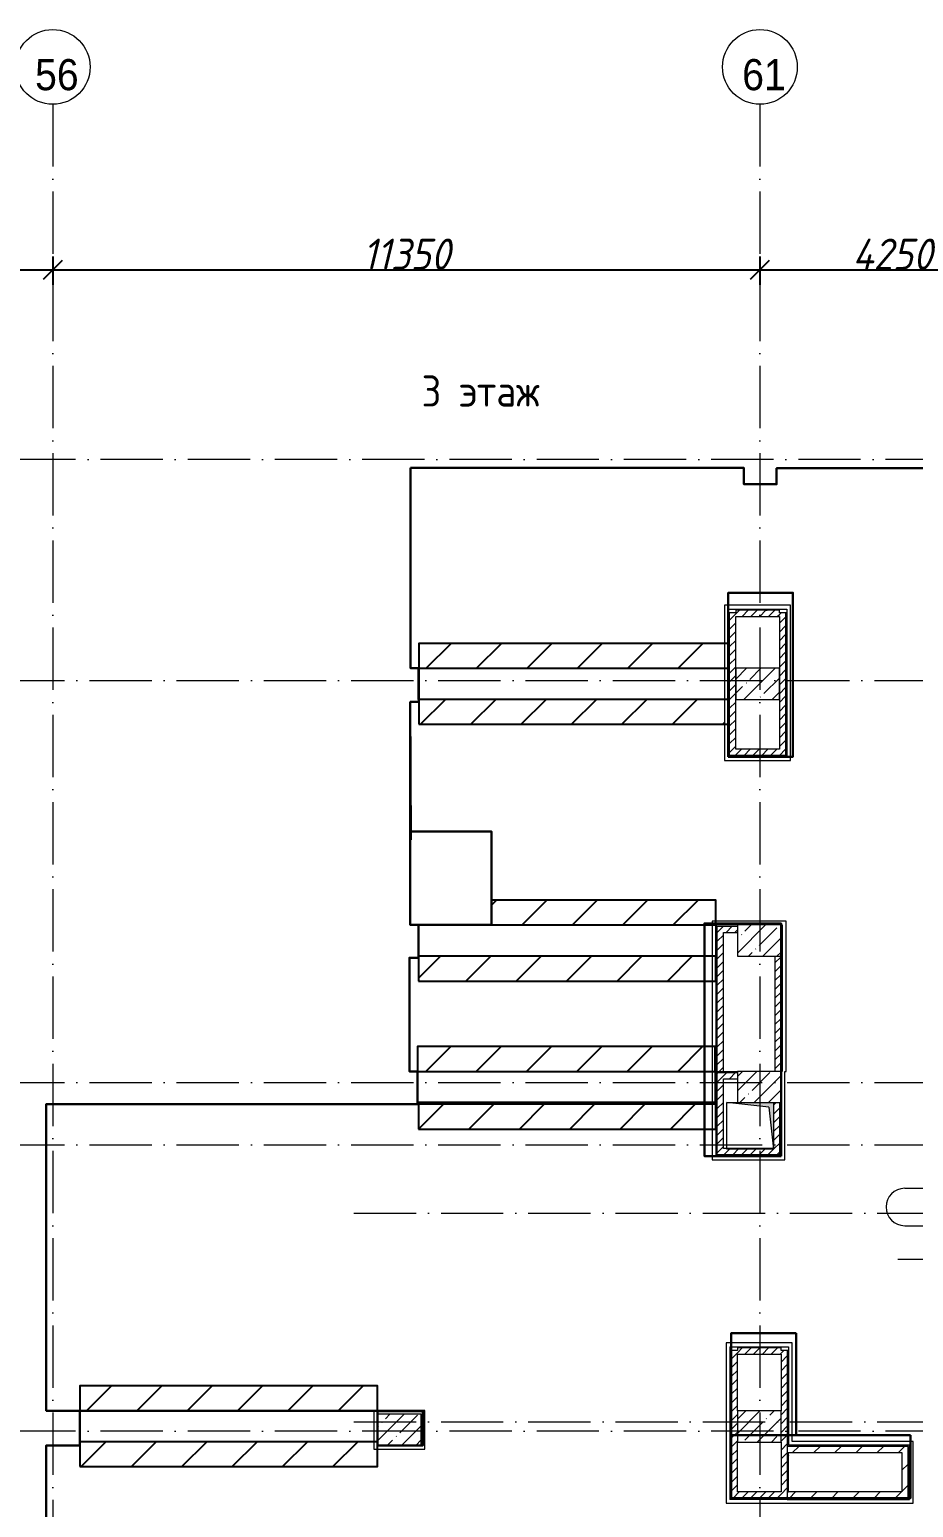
# Model space of a CAD drawing. Header units: millimetres. Extents: x 6277 to 253996, y -115614 to 184496.
# Drawn here: x 67141 to 81329, y 103683 to 127406 of the extents above; entities that cross this region are included whole.
import ezdxf

# ---------------------------------------------------------------- set-up
doc = ezdxf.new("R2010")
doc.units = ezdxf.units.MM
doc.linetypes.add('50_200_ШТРИХ_1Т_ш5_п1_п1_', pattern=[1400, 1000, -200, 0, -200])
for name, color, linetype, lineweight in [('A-ANNO-DIMS', 7, 'Continuous', 9), ('A-WALL', 7, 'Continuous', 5), ('A-WALL-FNSH-1', 7, 'Continuous', 5), ('I-WALL', 7, 'Continuous', 5), ('S-COLS', 7, 'Continuous', 9), ('S-COLS-1', 7, 'Continuous', 5), ('Основные линии', 7, 'Continuous', 30)]:
    doc.layers.add(name, color=color, linetype=linetype, lineweight=lineweight)
for name, color, linetype, lineweight, true_color in [('A-AREA-IDEN-1', 7, 'Continuous', 9, 0xaaaaaa), ('I-WALL-15', 7, 'Continuous', 5, 0x787878), ('M-EQPM-1', 7, 'Continuous', 9, 0xaaaaaa), ('M-EQPM-2', 7, 'Continuous', 9, 0xe2e2e2), ('Оси-1', 7, 'Continuous', 20, 0xaaaaaa), ('Оси-2', 7, 'Continuous', 9, 0xaaaaaa), ('Оси-3', 7, '50_200_ШТРИХ_1Т_ш5_п1_п1_', 9, 0xaaaaaa)]:
    doc.layers.add(name, color=color, linetype=linetype, lineweight=lineweight, true_color=true_color)
doc.styles.add('Arial', font='arial.ttf', dxfattribs={"width": 0.9, "height": 500})
doc.styles.add('ISOCPEUR_I_1', font='isocpeui.ttf', dxfattribs={"width": 0.9, "height": 500})
doc.styles.add('СПДС', font='isocpeur.ttf', dxfattribs={"width": 0.9})
doc.dimstyles.new('ISO-2_5_0_9К_БОЛЬШОЙ', dxfattribs={"dimscale": 304.8, "dimtxt": 497.990588, "dimasz": 0.984252, "dimexe": 0.787402, "dimexo": 0, "dimgap": 0, "dimtad": 1, "dimdec": 0, "dimzin": 0, "dimdsep": 46, "dimtxsty": 'ISOCPEUR_I_1', "dimblk1": 'OBLIQUE', "dimblk2": 'OBLIQUE', "dimsah": 1, "dimcen": 0.09, "dimdle": 0.787402, "dimazin": 0, "dimtfac": 1, "dimtdec": 4, "dimtix": 1, "dimtmove": 0, "dimatfit": 3, "dimfxl": 1, "dimtvp": 1, "dimtolj": 1, "dimtzin": 0, "dimarcsym": 2})
pattern_1 = [(0, (-10346.96, 34851.68), (406.4, 101.6), [6.706, -298.094, 6.706, -298.094, -1625.6]), (0, (-10346.96, 34851.68), (406.4, 101.6), [-609.6, 6.706, -602.894, 6.706, -298.094, -711.2]), (0, (-10346.96, 34851.68), (406.4, 101.6), [-1524, 6.706, -196.494, 6.706, -501.294]), (120, (-10194.56, 34902.48), (-291.18818, 301.15272), [6.706, -298.094, 6.706, -298.094, -1625.6]), (120, (-10194.56, 34902.48), (-291.18818, 301.15272), [-609.6, 6.706, -602.894, 6.706, -298.094, -711.2]), (120, (-10194.56, 34902.48), (-291.18818, 301.15272), [-1524, 6.706, -196.494, 6.706, -501.294]), (240, (-10143.76, 35105.68), (-115.21182, -402.75272), [6.706, -298.094, 6.706, -298.094, -1625.6]), (240, (-10143.76, 35105.68), (-115.21182, -402.75272), [-609.6, 6.706, -602.894, 6.706, -298.094, -711.2]), (240, (-10143.76, 35105.68), (-115.21182, -402.75272), [-1524, 6.706, -196.494, 6.706, -501.294])]
pattern_2 = [(45, (-10346.96, 34851.68), (-70.71068, 70.71068), [])]
pattern_3 = [(0, (-10372.8, 34972.68), (406.4, 101.6), [6.706, -298.094, 6.706, -298.094, -1625.6]), (0, (-10372.8, 34972.68), (406.4, 101.6), [-609.6, 6.706, -602.894, 6.706, -298.094, -711.2]), (0, (-10372.8, 34972.68), (406.4, 101.6), [-1524, 6.706, -196.494, 6.706, -501.294]), (120, (-10220.4, 35023.48), (-291.18818, 301.15272), [6.706, -298.094, 6.706, -298.094, -1625.6]), (120, (-10220.4, 35023.48), (-291.18818, 301.15272), [-609.6, 6.706, -602.894, 6.706, -298.094, -711.2]), (120, (-10220.4, 35023.48), (-291.18818, 301.15272), [-1524, 6.706, -196.494, 6.706, -501.294]), (240, (-10169.6, 35226.68), (-115.21182, -402.75272), [6.706, -298.094, 6.706, -298.094, -1625.6]), (240, (-10169.6, 35226.68), (-115.21182, -402.75272), [-609.6, 6.706, -602.894, 6.706, -298.094, -711.2]), (240, (-10169.6, 35226.68), (-115.21182, -402.75272), [-1524, 6.706, -196.494, 6.706, -501.294])]
pattern_4 = [(45, (-10372.8, 34972.68), (-70.71068, 70.71068), [])]
pattern_5 = [(45, (-10346.96, 34851.68), (-169.70563, 169.70563), [])]

# ---------------------------------------------------------------- blocks, each defined once
blk = doc.blocks.new('BSC_Колонна _Прямоугольная - 500х700-V301-АИ_План этажа_Стены_3')
at = {"layer": 'S-COLS-1'}
h = blk.add_hatch(dxfattribs=at)
h.set_pattern_fill('FP_207', color=256, style=0, pattern_type=2)
h.set_pattern_definition([(315, (-70130.7, 83450), (228.0985, 228.0985), []), (315, (-70130.7, 83221.9), (228.0985, 228.0985), [403.225, -80.645, 6.706, -73.939])])
h.paths.add_polyline_path([(-250, 234), (-250, -350), (250, -350), (250, 350), (-250, 350)])
for p, q in [((250, 350), (-250, 350)), ((-250, 350), (-250, -350)), ((250, -350), (250, 350)), ((-250, -350), (250, -350))]:
    blk.add_line(p, q, dxfattribs=at)
blk = doc.blocks.new('BSC_Колонна _Прямоугольная - 500х700-V302-АИ_План этажа_Стены_3')
at = {"layer": 'S-COLS-1'}
h = blk.add_hatch(dxfattribs=at)
h.set_pattern_fill('FP_208', color=256, style=0, pattern_type=2)
h.set_pattern_definition([(315, (-70130.7, 89200), (228.0985, 228.0985), []), (315, (-70130.7, 88971.9), (228.0985, 228.0985), [403.225, -80.645, 6.706, -73.939])])
h.paths.add_polyline_path([(-250, 350), (-250, -350), (250, -350), (250, 350), (-103, 350)])
for p, q in [((250, 350), (-250, 350)), ((-250, 350), (-250, -350)), ((250, -350), (250, 350)), ((-250, -350), (250, -350))]:
    blk.add_line(p, q, dxfattribs=at)
blk = doc.blocks.new('BSC_Колонна _Прямоугольная - 500х700-V304-АИ_План этажа_Стены_3')
at = {"layer": 'S-COLS-1'}
h = blk.add_hatch(dxfattribs=at)
h.set_pattern_fill('FP_210', color=256, style=0, pattern_type=2)
h.set_pattern_definition([(315, (-75580.7, 89200), (228.0985, 228.0985), []), (315, (-75580.7, 88971.9), (228.0985, 228.0985), [403.225, -80.645, 6.706, -73.939])])
h.paths.add_polyline_path([(-250, 350), (-250, -350), (250, -350), (250, 350), (110, 350)])
for p, q in [((250, 350), (-250, 350)), ((250, -350), (250, 350)), ((-250, -230), (-250, -350)), ((-250, -350), (250, -350))]:
    blk.add_line(p, q, dxfattribs=at)
blk = doc.blocks.new('BSC_Колонна _Прямоугольная - 500х700-V305-АИ_План этажа_Стены_3')
at = {"layer": 'S-COLS-1'}
h = blk.add_hatch(dxfattribs=at)
h.set_pattern_fill('FP_211', color=256, style=0, pattern_type=2)
h.set_pattern_definition([(315, (-77930.7, 89200), (228.0985, 228.0985), []), (315, (-77930.7, 88971.9), (228.0985, 228.0985), [403.225, -80.645, 6.706, -73.939])])
h.paths.add_polyline_path([(-250, 350), (-250, -350), (250, -350), (250, 350)])
for p, q in [((250, 350), (-250, 350)), ((-250, 350), (-250, -350)), ((250, -350), (250, 350)), ((-250, -350), (250, -350))]:
    blk.add_line(p, q, dxfattribs=at)
blk = doc.blocks.new('Канал вертикальный прямоугольный - Шахта - значок проема-24087406-АИ_План этажа_Стены_3')
at = {"layer": 'M-EQPM-2'}
blk.add_hatch(color=256, dxfattribs=at).paths.add_polyline_path([(375, 375), (-375, 375), (-375, -375), (-300, 300)])
at = {"layer": 'M-EQPM-1'}
for p, q in [((-375, -375), (-375, 375)), ((-375, 375), (375, 375)), ((-300, 300), (-375, -375)), ((-300, 300), (375, 375)), ((375, 375), (375, -375)), ((375, -375), (-375, -375))]:
    blk.add_line(p, q, dxfattribs=at)
blk = doc.blocks.new('AAR_СКБ_Марка_помещения_1_5 ммп - Номер _ Площадь-27962135-АИ_План этажа_Стены_3')
at = {"layer": 'A-AREA-IDEN-1'}
for p, q in [((-2.99, 3), (3.01, 3)), ((-2.99, 0), (3.01, 0)), ((-3.53, -2.69), (3.53, -2.69))]:
    blk.add_line(p, q, dxfattribs=at)
for centre, start, end in [((-2.99, 1.5), 90, 270), ((3.01, 1.5), 270, 90)]:
    blk.add_arc(centre, 1.5, start, end, dxfattribs=at)
blk = doc.blocks.new('Ось сетки - Круг_Ø6_00__ISO-2_5_0_9K_-17386508-АИ_План этажа_Стены_3')
at = {"layer": 'Оси-1'}
blk.add_circle((0, 0), 3, dxfattribs=at)
blk = doc.blocks.new('_Oblique')
at = {"color": 0, "linetype": 'ByBlock', "lineweight": -2}
blk.add_line((-0.5, -0.5), (0.5, 0.5), dxfattribs=at)
blk = doc.blocks.new('*D41')
at = {"layer": 'A-ANNO-DIMS', "color": 0, "lineweight": -2, "transparency": 16777216}
for p, q in [((18191, 123762), (18191, 123310)), ((21091, 123762), (21091, 123310)), ((17951, 123550), (21331, 123550))]:
    blk.add_line(p, q, dxfattribs=at)
at = {"layer": 'Defpoints', "color": 0, "transparency": 16777216}
for p in [(18191, 123762), (21091, 123762), (21091, 123550)]:
    blk.add_point(p, dxfattribs=at)
at = {"layer": 'A-ANNO-DIMS', "color": 0, "lineweight": -2, "transparency": 16777216, "xscale": 300, "yscale": 300, "zscale": 300, "rotation": 180}
blk.add_blockref('_Oblique', (18191, 123550), dxfattribs=at)
at = {"layer": 'A-ANNO-DIMS', "color": 0, "lineweight": -2, "transparency": 16777216, "xscale": 300, "yscale": 300, "zscale": 300}
blk.add_blockref('_Oblique', (21091, 123550), dxfattribs=at)
at = {"layer": 'A-ANNO-DIMS', "color": 0, "transparency": 16777216, "insert": (19641, 123800), "char_height": 500, "width": 1516.96, "attachment_point": 5, "style": 'ISOCPEUR_I_1'}
blk.add_mtext('\\A1;2900', dxfattribs=at)
blk = doc.blocks.new('*D42')
at = {"layer": 'A-ANNO-DIMS', "color": 0, "lineweight": -2, "transparency": 16777216}
for p, q in [((21091, 123762), (21091, 123310)), ((32441, 123762), (32441, 123310)), ((20851, 123550), (32681, 123550))]:
    blk.add_line(p, q, dxfattribs=at)
at = {"layer": 'Defpoints', "color": 0, "transparency": 16777216}
for p in [(21091, 123762), (32441, 123762), (32441, 123550)]:
    blk.add_point(p, dxfattribs=at)
at = {"layer": 'A-ANNO-DIMS', "color": 0, "lineweight": -2, "transparency": 16777216, "xscale": 300, "yscale": 300, "zscale": 300, "rotation": 180}
blk.add_blockref('_Oblique', (21091, 123550), dxfattribs=at)
at = {"layer": 'A-ANNO-DIMS', "color": 0, "lineweight": -2, "transparency": 16777216, "xscale": 300, "yscale": 300, "zscale": 300}
blk.add_blockref('_Oblique', (32441, 123550), dxfattribs=at)
at = {"layer": 'A-ANNO-DIMS', "color": 0, "transparency": 16777216, "insert": (26766, 123800), "char_height": 500, "width": 1666.35, "attachment_point": 5, "style": 'ISOCPEUR_I_1'}
blk.add_mtext('\\A1;11350', dxfattribs=at)
blk = doc.blocks.new('*D43')
at = {"layer": 'A-ANNO-DIMS', "color": 0, "lineweight": -2, "transparency": 16777216}
for p, q in [((32441, 123762), (32441, 123310)), ((36691, 123762), (36691, 123310)), ((32201, 123550), (36931, 123550))]:
    blk.add_line(p, q, dxfattribs=at)
at = {"layer": 'Defpoints', "color": 0, "transparency": 16777216}
for p in [(32441, 123762), (36691, 123762), (36691, 123550)]:
    blk.add_point(p, dxfattribs=at)
at = {"layer": 'A-ANNO-DIMS', "color": 0, "lineweight": -2, "transparency": 16777216, "xscale": 300, "yscale": 300, "zscale": 300, "rotation": 180}
blk.add_blockref('_Oblique', (32441, 123550), dxfattribs=at)
at = {"layer": 'A-ANNO-DIMS', "color": 0, "lineweight": -2, "transparency": 16777216, "xscale": 300, "yscale": 300, "zscale": 300}
blk.add_blockref('_Oblique', (36691, 123550), dxfattribs=at)
at = {"layer": 'A-ANNO-DIMS', "color": 0, "transparency": 16777216, "insert": (34566, 123800), "char_height": 500, "width": 1562.92, "attachment_point": 5, "style": 'ISOCPEUR_I_1'}
blk.add_mtext('\\A1;4250', dxfattribs=at)
blk = doc.blocks.new('osi')
at = {"layer": 'Оси-3'}
for p, q in [((21090.8, 126205.7), (21090.8, 83013.9)), ((32440.8, 126205.7), (32440.8, 83013.9)), ((48058.7, 120505.8), (6276.8, 120505.8)), ((6276.8, 116955.5), (48058.7, 116955.5)), ((6276.8, 110505.8), (48058.7, 110505.8)), ((6276.8, 109505.8), (48058.7, 109505.8)), ((25922, 108405.8), (48058.7, 108405.8)), ((48058.7, 104905.8), (6276.8, 104905.8)), ((25922, 105055.8), (48058.7, 105055.8))]:
    blk.add_line(p, q, dxfattribs=at)
at = {"layer": 'Оси-1', "xscale": 199.9999999999999, "yscale": 199.9999999999999, "zscale": 199.9999999999999, "rotation": 180}
for p in [(21090.8, 126805.7), (32440.8, 126805.7)]:
    blk.add_blockref('Ось сетки - Круг_Ø6_00__ISO-2_5_0_9K_-17386508-АИ_План этажа_Стены_3', p, dxfattribs=at)
at = {"layer": 'Оси-2', "char_height": 500, "width": 702, "attachment_point": 5, "line_spacing_factor": 0.936439, "style": 'Arial'}
for s, insert in [('\\pxqc,t4.572,9.144,13.716,18.288,22.86,27.432,32.004,36.576,41.148,45.72,50.292,54.864,59.436,64.008,68.58,73.152,77.724,82.296,86.868,91.44,96.012,100.584,105.156,109.728,114.3,118.872,123.444,128.016,132.588,137.16,141.732,146.304;{56}', (21155.9, 126678.6)), ('\\pxqc,t4.572,9.144,13.716,18.288,22.86,27.432,32.004,36.576,41.148,45.72,50.292,54.864,59.436,64.008,68.58,73.152,77.724,82.296,86.868,91.44,96.012,100.584,105.156,109.728,114.3,118.872,123.444,128.016,132.588,137.16,141.732,146.304;{61}', (32505.9, 126678.6))]:
    blk.add_mtext(s, dxfattribs=dict(at, insert=insert))
at = {"layer": 'A-ANNO-DIMS'}
for base, p1, p2, override, picture, middle in [((21090.8, 123550.1), (18190.8, 123762.2), (21090.8, 123762.2), {"dimpost": '<>', "dimfxl": 2900}, '*D41', (19640.8, 123800.1)), ((32440.8, 123550.1), (21090.8, 123762.2), (32440.8, 123762.2), {"dimpost": '<>', "dimfxl": 11350}, '*D42', (26765.8, 123800.1)), ((36690.8, 123550.1), (32440.8, 123762.2), (36690.8, 123762.2), {"dimpost": '<>', "dimfxl": 4250}, '*D43', (34565.8, 123800.1))]:
    dim = blk.add_linear_dim(base=base, p1=p1, p2=p2, dimstyle='ISO-2_5_0_9К_БОЛЬШОЙ', override=override, dxfattribs=at)
    dim.commit()
    dim.dimension.update_dxf_attribs({"geometry": picture, "text_midpoint": middle})

msp = doc.modelspace()

# ---------------------------------------------------------------- hatches: boundary and pattern name
h = msp.add_hatch()
h.set_pattern_fill('ANSI31', color=3, scale=180)
h.paths.add_polyline_path([(72220.3, 101380.4), (67950.4, 101380.4), (67950.4, 100980.4), (72220.3, 100980.4)])
h.paths.add_polyline_path([(72300.3, 102277.4), (72304.1, 102325.4), (67950.4, 102325.4), (67950.4, 101925.4), (72220.3, 101925.4), (72220.3, 102045.4), (72300.3, 102045.4)])
h.paths.add_polyline_path([(78063.8, 101485.4), (73716.3, 101485.4), (73716.3, 101085.4), (78063.8, 101085.4)])
h.paths.add_polyline_path([(78123.8, 102385.4), (73545.3, 102385.4), (73545.3, 102277.4), (73716.3, 102277.4), (73716.3, 101985.4), (78063.8, 101985.4), (78063.8, 102065.4), (78123.8, 102065.4)])
h.paths.add_polyline_path([(72727.2, 104618), (72667.2, 104618), (72667.2, 104738), (67950.4, 104738), (67950.4, 104338), (72727.2, 104338)])
h.paths.add_polyline_path([(72727.2, 105635.4), (67950.4, 105635.4), (67950.4, 105238), (72727.2, 105238)])
h.paths.add_polyline_path([(78503, 97672.4), (78443, 97672.4), (78443, 97732.4), (75553.7, 97732.4), (75553.2, 97332.4), (78503, 97332.4)])
h.paths.add_polyline_path([(78503, 98632.4), (75549.9, 98632.4), (75549.9, 98305.8), (75554.4, 98305.8), (75554.3, 98232.4), (78443, 98232.4), (78443, 98292.4), (78503, 98292.4)])
h.paths.add_polyline_path([(78503, 94172.4), (78443, 94172.4), (78443, 94232.4), (75549.9, 94232.4), (75549.9, 93832.4), (78503, 93832.4)])
h.paths.add_polyline_path([(78503, 95132.4), (75550.4, 95132.4), (75549.9, 94736.1), (75549.9, 94732.4), (78443, 94732.4), (78443, 94792.4), (78503, 94792.4)])
h.paths.add_polyline_path([(90386.2, 95340.4), (83877.2, 95340.4), (83877.2, 95337.8), (83877.2, 94940.4), (90386.2, 94940.4)])
h.paths.add_polyline_path([(90386.2, 96237.8), (83877.2, 96237.8), (83877.2, 95840.4), (90386.2, 95840.4)])
h.paths.add_polyline_path([(90446.2, 98360.4), (83937.2, 98360.4), (83937.2, 97963.1), (90446.2, 97963.1)])
h.paths.add_polyline_path([(90446.2, 99260.4), (83937.2, 99260.4), (83937.2, 98860.4), (90446.2, 98860.4)])
h.paths.add_polyline_path([(90386.2, 104090.4), (83937.2, 104090.4), (83937.2, 104027.8), (83877.2, 104027.8), (83877.2, 103690.4), (90386.2, 103690.4)])
h.paths.add_polyline_path([(90386.2, 104987.8), (83877.2, 104987.8), (83877.2, 104647.8), (83937.2, 104647.8), (83937.2, 104590.4), (90386.2, 104590.4)])
h.paths.add_polyline_path([(90386.2, 107440.4), (83937.2, 107440.4), (83937.2, 107377.8), (83877.2, 107377.8), (83877.2, 107040.4), (90386.2, 107040.4)])
h.paths.add_polyline_path([(90386.2, 108337.8), (83877.2, 108337.8), (83877.2, 107997.8), (83937.2, 107997.8), (83937.2, 107940.4), (90386.2, 107940.4)])
h.paths.add_polyline_path([(90386.2, 113290.4), (83937.2, 113290.4), (83937.2, 113227.8), (83877.2, 113227.8), (83877.2, 112890.4), (90386.2, 112890.4)])
h.paths.add_polyline_path([(90386.2, 114187.8), (83877.2, 114187.8), (83877.2, 113847.8), (83937.2, 113847.8), (83937.2, 113790.4), (90386.2, 113790.4)])
h.paths.add_polyline_path([(77973, 110156.4), (73382.4, 110156.4), (73382.4, 109756.4), (77973, 109756.4)])
h.paths.add_polyline_path([(77973, 111081.4), (73369.4, 111081.4), (73369.4, 110681.4), (77973, 110681.4)])
h.paths.add_polyline_path([(77973, 112532.4), (73382.4, 112532.4), (73382.4, 112132.4), (77973, 112132.4)])
h.paths.add_polyline_path([(78159.2, 113432.4), (74557.5, 113432.4), (74557.5, 113032.4), (77973, 113032.4), (77973, 113056.7), (78099.2, 113056.7), (78099.2, 113092.4), (78159.2, 113092.4)])
h.paths.add_polyline_path([(78297.2, 117553.4), (73387.4, 117553.4), (73387.4, 117153.4), (78297.2, 117153.4)])
h.paths.add_polyline_path([(78297.2, 116653.4), (73387.4, 116653.4), (73387.4, 116253.4), (78297.2, 116253.4)])
at = {"layer": 'I-WALL'}
h = msp.add_hatch(dxfattribs=at)
h.set_pattern_fill('FP_5', color=256, style=0, pattern_type=2)
h.set_pattern_definition(pattern_4)
h.paths.add_polyline_path([(78377.2, 115853.4), (78477.2, 115853.4), (78477.2, 118043.4), (78377.2, 118043.4), (78377.2, 116326.7)])
h = msp.add_hatch(dxfattribs=at)
h.set_pattern_fill('FP_5', color=256, style=0, pattern_type=2)
h.set_pattern_definition(pattern_4)
h.paths.add_polyline_path([(78477.2, 117983.4), (79177.2, 117983.4), (79177.2, 118083.4), (78477.2, 118083.4), (78477.2, 118043.4)])
h = msp.add_hatch(dxfattribs=at)
h.set_pattern_fill('FP_5', color=256, style=0, pattern_type=2)
h.set_pattern_definition(pattern_4)
h.paths.add_polyline_path([(79177.2, 115753.4), (79277.2, 115753.4), (79277.2, 118043.4), (79177.2, 118043.4), (79177.2, 115853.4)])
h = msp.add_hatch(dxfattribs=at)
h.set_pattern_fill('FP_5', color=256, style=0, pattern_type=2)
h.set_pattern_definition(pattern_4)
h.paths.add_polyline_path([(79177.2, 115753.4), (79177.2, 115853.4), (78377.2, 115853.4), (78377.2, 115753.4)])
h = msp.add_hatch(dxfattribs=at)
h.set_pattern_fill('FP_5', color=256, style=0, pattern_type=2)
h.set_pattern_definition(pattern_2)
h.paths.add_polyline_path([(78179.2, 110682.4), (78279.2, 110682.4), (78279.2, 113012.4), (78179.2, 113012.4), (78179.2, 111958.3)])
h = msp.add_hatch(dxfattribs=at)
h.set_pattern_fill('FP_5', color=256, style=0, pattern_type=2)
h.set_pattern_definition(pattern_2)
h.paths.add_polyline_path([(78503, 112912.4), (78503, 113012.4), (78279.2, 113012.4), (78279.2, 112912.4)])
h = msp.add_hatch(dxfattribs=at)
h.set_pattern_fill('FP_5', color=256, style=0, pattern_type=2)
h.set_pattern_definition(pattern_2)
h.paths.add_polyline_path([(79203, 110682.4), (79203, 112532.4), (79103, 112532.4), (79103, 110682.4)])
h = msp.add_hatch(dxfattribs=at)
h.set_pattern_fill('FP_5', color=256, style=0, pattern_type=2)
h.set_pattern_definition(pattern_2)
h.paths.add_polyline_path([(78503, 110562.4), (78503, 110662.4), (78179.2, 110662.4), (78179.2, 110562.4), (78279.2, 110562.4)])
h = msp.add_hatch(dxfattribs=at)
h.set_pattern_fill('FP_5', color=256, style=0, pattern_type=2)
h.set_pattern_definition(pattern_2)
h.paths.add_polyline_path([(78179.2, 109342.7), (78279.2, 109342.7), (78279.2, 110562.4), (78179.2, 110562.4), (78179.2, 110542.5)])
h = msp.add_hatch(dxfattribs=at)
h.set_pattern_fill('FP_5', color=256, style=0, pattern_type=2)
h.set_pattern_definition(pattern_2)
h.paths.add_polyline_path([(79183, 109442.7), (79183, 110182.4), (79083, 110182.4), (79083, 109442.7)])
h = msp.add_hatch(dxfattribs=at)
h.set_pattern_fill('FP_5', color=256, style=0, pattern_type=2)
h.set_pattern_definition(pattern_2)
h.paths.add_polyline_path([(79008, 109342.7), (79183, 109342.7), (79183, 109442.7), (79083, 109442.7), (79081.9, 109442.7), (78279.2, 109442.7), (78279.2, 109342.7)])
h = msp.add_hatch(dxfattribs=at)
h.set_pattern_fill('FP_5', color=256, style=0, pattern_type=2)
h.set_pattern_definition(pattern_2)
h.paths.add_polyline_path([(78403, 103932.4), (78503, 103932.4), (78503, 106202.7), (78403, 106202.7), (78403, 104879.3)])
h = msp.add_hatch(dxfattribs=at)
h.set_pattern_fill('FP_5', color=256, style=0, pattern_type=2)
h.set_pattern_definition(pattern_2)
h.paths.add_polyline_path([(79203, 106142.7), (79203, 106242.7), (78503, 106242.7), (78503, 106142.7)])
h = msp.add_hatch(dxfattribs=at)
h.set_pattern_fill('FP_5', color=256, style=0, pattern_type=2)
h.set_pattern_definition(pattern_2)
h.paths.add_polyline_path([(79303, 103832.4), (79303, 106202.7), (79203, 106202.7), (79203, 103832.4)])
h = msp.add_hatch(dxfattribs=at)
h.set_pattern_fill('FP_4', color=256, style=0, pattern_type=2)
h.set_pattern_definition(pattern_5)
h.paths.add_polyline_path([(81143, 104562.7), (81143, 104662.7), (79303, 104662.7), (79303, 104562.7), (79547.4, 104562.7)])
h = msp.add_hatch(dxfattribs=at)
h.set_pattern_fill('FP_4', color=256, style=0, pattern_type=2)
h.set_pattern_definition(pattern_5)
h.paths.add_polyline_path([(81243, 103932.4), (81243, 104662.7), (81143, 104662.7), (81143, 103932.4), (81217, 103932.4)])
h = msp.add_hatch(dxfattribs=at)
h.set_pattern_fill('FP_5', color=256, style=0, pattern_type=2)
h.set_pattern_definition(pattern_2)
h.paths.add_polyline_path([(79203, 103832.4), (79203, 103932.4), (78403, 103932.4), (78403, 103832.4), (78712.6, 103832.4)])
h = msp.add_hatch(dxfattribs=at)
h.set_pattern_fill('FP_4', color=256, style=0, pattern_type=2)
h.set_pattern_definition(pattern_5)
h.paths.add_polyline_path([(81243, 103832.4), (81243, 103932.4), (79303, 103932.4), (79303, 103832.4), (81217, 103832.4)])
at = {"layer": 'I-WALL-15'}
h = msp.add_hatch(dxfattribs=at)
h.set_pattern_fill('FP_3', color=256, style=0, pattern_type=2)
h.set_pattern_definition(pattern_3)
h.paths.add_polyline_path([(78377.2, 115753.4), (78377.2, 118043.4), (78357.2, 118043.4), (78357.2, 115753.4)])
h = msp.add_hatch(dxfattribs=at)
h.set_pattern_fill('FP_3', color=256, style=0, pattern_type=2)
h.set_pattern_definition(pattern_3)
h.paths.add_polyline_path([(79177.2, 118083.4), (79177.2, 118103.4), (78477.2, 118103.4), (78477.2, 118083.4)])
h = msp.add_hatch(dxfattribs=at)
h.set_pattern_fill('FP_3', color=256, style=0, pattern_type=2)
h.set_pattern_definition(pattern_3)
h.paths.add_polyline_path([(79297.2, 115733.4), (79297.2, 118043.4), (79277.2, 118043.4), (79277.2, 115733.4)])
h = msp.add_hatch(dxfattribs=at)
h.set_pattern_fill('FP_3', color=256, style=0, pattern_type=2)
h.set_pattern_definition(pattern_3)
h.paths.add_polyline_path([(78357.2, 115733.4), (79277.2, 115733.4), (79277.2, 115753.4), (78357.2, 115753.4)])
h = msp.add_hatch(dxfattribs=at)
h.set_pattern_fill('FP_3', color=256, style=0, pattern_type=2)
h.set_pattern_definition(pattern_1)
h.paths.add_polyline_path([(78179.2, 110682.4), (78179.2, 113032.4), (78159.2, 113032.4), (78159.2, 110682.4)])
h = msp.add_hatch(dxfattribs=at)
h.set_pattern_fill('FP_3', color=256, style=0, pattern_type=2)
h.set_pattern_definition(pattern_1)
h.paths.add_polyline_path([(78179.2, 113012.4), (78503, 113012.4), (78503, 113032.4), (78179.2, 113032.4)])
h = msp.add_hatch(dxfattribs=at)
h.set_pattern_fill('FP_3', color=256, style=0, pattern_type=2)
h.set_pattern_definition(pattern_1)
h.paths.add_polyline_path([(79223, 110682.4), (79223, 112972.4), (79203, 112972.4), (79203, 110682.4)])
h = msp.add_hatch(dxfattribs=at)
h.set_pattern_fill('FP_3', color=256, style=0, pattern_type=2)
h.set_pattern_definition(pattern_1)
h.paths.add_polyline_path([(78503, 110662.4), (78503, 110682.4), (78159.2, 110682.4), (78159.2, 110662.4), (78179.2, 110662.4)])
h = msp.add_hatch(dxfattribs=at)
h.set_pattern_fill('FP_3', color=256, style=0, pattern_type=2)
h.set_pattern_definition(pattern_1)
h.paths.add_polyline_path([(78179.2, 109322.7), (78179.2, 110662.4), (78159.2, 110662.4), (78159.2, 109322.7)])
h = msp.add_hatch(dxfattribs=at)
h.set_pattern_fill('FP_3', color=256, style=0, pattern_type=2)
h.set_pattern_definition(pattern_1)
h.paths.add_polyline_path([(79183, 109342.7), (79203, 109342.7), (79203, 110182.4), (79183, 110182.4), (79183, 109442.7)])
h = msp.add_hatch(dxfattribs=at)
h.set_pattern_fill('FP_3', color=256, style=0, pattern_type=2)
h.set_pattern_definition(pattern_1)
h.paths.add_polyline_path([(78179.2, 109322.7), (79203, 109322.7), (79203, 109342.7), (78179.2, 109342.7)])
h = msp.add_hatch(dxfattribs=at)
h.set_pattern_fill('FP_3', color=256, style=0, pattern_type=2)
h.set_pattern_definition(pattern_1)
h.paths.add_polyline_path([(78403, 103832.4), (78403, 106202.7), (78383, 106202.7), (78383, 103832.4)])
h = msp.add_hatch(dxfattribs=at)
h.set_pattern_fill('FP_3', color=256, style=0, pattern_type=2)
h.set_pattern_definition(pattern_1)
h.paths.add_polyline_path([(79203, 106242.7), (79203, 106262.7), (78503, 106262.7), (78503, 106242.7)])
h = msp.add_hatch(dxfattribs=at)
h.set_pattern_fill('FP_3', color=256, style=0, pattern_type=2)
h.set_pattern_definition(pattern_1)
h.paths.add_polyline_path([(79303, 103812.4), (79323, 103812.4), (79323, 103832.4), (79303, 103832.4)])
h.paths.add_polyline_path([(79323, 103932.4), (79323, 104562.7), (79303, 104562.7), (79303, 103932.4)])
h.paths.add_polyline_path([(79323, 104662.7), (79323, 106202.7), (79303, 106202.7), (79303, 104662.7)])
h = msp.add_hatch(dxfattribs=at)
h.set_pattern_fill('FP_3', color=256, style=0, pattern_type=2)
h.set_pattern_definition(pattern_1)
h.paths.add_polyline_path([(81243, 104662.7), (81243, 104682.7), (79323, 104682.7), (79323, 104662.7), (81217, 104662.7)])
h = msp.add_hatch(dxfattribs=at)
h.set_pattern_fill('FP_3', color=256, style=0, pattern_type=2)
h.set_pattern_definition(pattern_1)
h.paths.add_polyline_path([(81243, 103832.4), (81263, 103832.4), (81263, 104682.7), (81243, 104682.7), (81243, 103932.4)])
h = msp.add_hatch(dxfattribs=at)
h.set_pattern_fill('FP_3', color=256, style=0, pattern_type=2)
h.set_pattern_definition(pattern_1)
h.paths.add_polyline_path([(79203, 103812.4), (79303, 103812.4), (79303, 103832.4), (78383, 103832.4), (78383, 103812.4), (78712.6, 103812.4)])
h = msp.add_hatch(dxfattribs=at)
h.set_pattern_fill('FP_3', color=256, style=0, pattern_type=2)
h.set_pattern_definition(pattern_1)
h.paths.add_polyline_path([(81263, 103812.4), (81263, 103832.4), (79323, 103832.4), (79323, 103812.4), (81217, 103812.4)])
at = {"layer": 'S-COLS-1'}
h = msp.add_hatch(dxfattribs=at)
h.set_pattern_fill('FP_1', color=256, style=0, pattern_type=2)
h.set_pattern_definition([(45, (-10372.8, 34972.68), (-228.0985, 228.0985), []), (45, (-10144.7, 34972.68), (-228.0985, 228.0985), [403.225, -80.645, 6.706, -73.939])])
h.paths.add_polyline_path([(79177.2, 116653.4), (79177.2, 117153.4), (78477.2, 117153.4), (78477.2, 116653.4)])

# ---------------------------------------------------------------- linework, layer by layer
at = {"lineweight": 30}
for points in [[(83061.4, 116096.4), (83061.4, 118546.4), (83081.4, 118546.4), (83261.4, 118546.4), (83261.4, 120133.4), (83061.4, 120133.4), (82831.4, 120133.4), (82831.4, 120363.4), (79131.4, 120363.4), (79131.4, 120107.4), (78607.4, 120107.4), (78607.4, 120370.4), (73257.4, 120370.4)], [(73257.4, 120370.4), (73257.4, 117153.4), (73387.4, 117153.4), (73387.4, 116613.4)], [(73387.4, 116613.4), (73252.4, 116613.4), (73252.4, 113032.4), (73253.4, 113032.4)], [(73252.4, 116613.4), (73259.7, 114400.4), (73257.5, 114530.4), (74557.5, 114530.4), (74557.5, 113032.4), (73382.4, 113032.4)], [(73252.4, 113032.4), (73382.4, 113032.4), (73382.4, 112507.4), (73369.4, 112507.4), (73239.4, 112507.4), (73239.4, 110681.4), (73369.4, 110681.4), (73369.4, 110156.4), (73239.4, 110156.4)], [(73382.4, 110156.4), (67408.4, 110156.4), (67408.4, 105235.4), (67950.4, 105235.4), (67950.4, 104678.4), (67408.4, 104678.4), (67408.4, 102046.4)], [(79446.2, 106482.4), (78403, 106482.4), (78403, 103832.4), (81283, 103832.4), (81283, 104840.4)], [(79446.2, 104840.4), (79446.2, 106482.4)], [(79446.2, 104840.4), (81283, 104840.4)]]:
    msp.add_lwpolyline(points, dxfattribs=at)
for points in [[(78357.2, 115733.4), (79393.2, 115733.4), (79393.2, 118365.4), (78357.2, 118365.4)], [(79203, 109322.7), (77973, 109322.7), (77973, 113056.7), (79203, 113056.7)], [(72727.2, 104678), (73455.2, 104678), (73455.2, 105230), (72727.2, 105230)], [(78403, 104840.4), (79446.2, 104840.4), (79446.2, 104840.4), (78403, 104840.4)]]:
    msp.add_lwpolyline(points, close=True, dxfattribs=at)
at = {"color": 3}
for points in [[(73387.4, 117153.4), (78357.2, 117153.4), (78357.2, 117553.4), (73387.4, 117553.4)], [(73382.4, 117153.4), (78357.2, 117153.4), (78357.2, 116653.4), (73382.4, 116653.4)], [(73387.4, 116253.4), (78357.2, 116253.4), (78357.2, 116653.4), (73387.4, 116653.4)], [(74557.5, 113032.4), (78159.2, 113032.4), (78159.2, 113432.4), (74557.5, 113432.4)], [(73382.4, 113032.4), (78159.2, 113032.4), (78159.2, 112532.4), (73382.4, 112532.4)], [(73382.4, 112132.4), (78159.2, 112132.4), (78159.2, 112532.4), (73382.4, 112532.4)], [(73369.4, 110681.4), (78146.2, 110681.4), (78146.2, 111081.4), (73369.4, 111081.4)], [(73369.4, 110681.4), (78146.2, 110681.4), (78146.2, 110181.4), (73369.4, 110181.4)], [(73382.4, 109756.4), (78159.2, 109756.4), (78159.2, 110156.4), (73382.4, 110156.4)], [(67950.4, 105235.4), (72727.2, 105235.4), (72727.2, 105635.4), (67950.4, 105635.4)], [(67950.4, 105238), (72727.2, 105238), (72727.2, 104738), (67950.4, 104738)], [(67950.4, 104338), (72727.2, 104338), (72727.2, 104738), (67950.4, 104738)]]:
    msp.add_lwpolyline(points, close=True, dxfattribs=at)
at = {"layer": 'A-WALL'}
for p, q in [((78297.2, 118163.4), (78297.2, 115673.4)), ((79357.2, 118163.4), (78297.2, 118163.4)), ((79357.2, 115673.4), (79357.2, 118163.4)), ((78357.2, 115733.4), (78357.2, 118103.4)), ((78357.2, 118103.4), (79297.2, 118103.4)), ((78377.2, 115753.4), (78377.2, 118043.4)), ((79177.2, 118083.4), (78477.2, 118083.4)), ((79277.2, 118043.4), (79277.2, 115753.4)), ((79297.2, 118103.4), (79297.2, 115733.4)), ((78297.2, 115673.4), (79357.2, 115673.4)), ((79277.2, 115753.4), (78377.2, 115753.4)), ((78099.2, 113092.4), (78099.2, 109262.7)), ((79283, 113092.4), (78099.2, 113092.4)), ((78179.2, 113012.4), (78503, 113012.4)), ((78179.2, 110682.4), (78179.2, 113012.4)), ((79203, 113032.4), (79223, 113032.4)), ((79223, 113032.4), (79223, 110682.4)), ((79283, 110682.4), (79283, 113092.4)), ((79203, 112532.4), (79203, 110682.4)), ((78179.2, 110662.4), (78503, 110662.4)), ((78179.2, 109342.7), (78179.2, 110662.4)), ((79263, 109262.7), (79263, 110682.4)), ((79263, 110682.4), (79283, 110682.4)), ((79183, 109342.7), (79183, 110182.4)), ((79203, 110182.4), (79203, 109322.7)), ((78099.2, 109262.7), (79263, 109262.7)), ((79203, 109322.7), (78159.2, 109322.7)), ((79183, 109342.7), (78179.2, 109342.7)), ((78323, 106322.7), (78323, 103752.4)), ((79383, 106322.7), (78323, 106322.7)), ((79383, 104742.7), (79383, 106322.7)), ((78383, 106262.7), (78383, 103832.4)), ((78383, 106262.7), (79323, 106262.7)), ((78403, 103832.4), (78403, 106202.7)), ((79203, 106242.7), (78503, 106242.7)), ((79303, 106202.7), (79303, 103832.4)), ((79323, 106262.7), (79323, 104682.7)), ((72667.2, 105238), (72667.2, 104618)), ((73487.2, 105238), (72667.2, 105238)), ((73487.2, 104618), (73487.2, 105238)), ((81243, 104662.7), (79303, 104662.7)), ((81323, 104742.7), (79383, 104742.7)), ((81243, 103832.4), (81243, 104662.7)), ((81323, 103752.4), (81323, 104742.7)), ((72667.2, 104618), (73487.2, 104618)), ((79303, 104562.7), (79323, 104562.7)), ((79303, 103932.4), (79323, 103932.4)), ((78323, 103752.4), (81323, 103752.4)), ((79303, 103812.4), (78383, 103812.4)), ((78403, 103832.4), (81243, 103832.4))]:
    msp.add_line(p, q, dxfattribs=at)
at = {"layer": 'A-WALL-FNSH-1'}
for p, q in [((78477.2, 118043.4), (78357.2, 118043.4)), ((78477.2, 118103.4), (78477.2, 118043.4)), ((78477.2, 115853.4), (78477.2, 117983.4)), ((78477.2, 117983.4), (79177.2, 117983.4)), ((79177.2, 118043.4), (79177.2, 118103.4)), ((79297.2, 118043.4), (79177.2, 118043.4)), ((79177.2, 117983.4), (79177.2, 115853.4)), ((79177.2, 115853.4), (78477.2, 115853.4)), ((78357.2, 115733.4), (79297.2, 115733.4)), ((78503, 113032.4), (78159.2, 113032.4)), ((78159.2, 113032.4), (78159.2, 109322.7)), ((79223, 112972.4), (79203, 112972.4)), ((78279.2, 112912.4), (78503, 112912.4)), ((78279.2, 110682.4), (78279.2, 112912.4)), ((79103, 112532.4), (79103, 110682.4)), ((78159.2, 110682.4), (78503, 110682.4)), ((78279.2, 110562.4), (78503, 110562.4)), ((78279.2, 109442.7), (78279.2, 110562.4)), ((79203, 110682.4), (79223, 110682.4)), ((79081.9, 109442.7), (78279.2, 109442.7)), ((78503, 106202.7), (78383, 106202.7)), ((78503, 106262.7), (78503, 106202.7)), ((78503, 105232.4), (78503, 106142.7)), ((78503, 106142.7), (79203, 106142.7)), ((79203, 106202.7), (79203, 106262.7)), ((79323, 106202.7), (79203, 106202.7)), ((79203, 106142.7), (79203, 105232.4)), ((78503, 103932.4), (78503, 104732.4)), ((79203, 104732.4), (79203, 103932.4)), ((81263, 104682.7), (79323, 104682.7)), ((81263, 103812.4), (81263, 104682.7)), ((79323, 103932.4), (79323, 104562.7)), ((79323, 104562.7), (81143, 104562.7)), ((81143, 104562.7), (81143, 103932.4)), ((79203, 103932.4), (78503, 103932.4)), ((81143, 103932.4), (79323, 103932.4)), ((78383, 103832.4), (78383, 103812.4)), ((79303, 103812.4), (81263, 103812.4))]:
    msp.add_line(p, q, dxfattribs=at)
at = {"layer": 'S-COLS-1'}
for p, q in [((79177.2, 117153.4), (78477.2, 117153.4)), ((78477.2, 117153.4), (78477.2, 116653.4)), ((79177.2, 116653.4), (79177.2, 117153.4)), ((78477.2, 116653.4), (79177.2, 116653.4))]:
    msp.add_line(p, q, dxfattribs=at)

# ---------------------------------------------------------------- block references
msp.add_blockref('osi', (46423.6, 0))
at = {"layer": 'A-AREA-IDEN-1', "xscale": 199.9999999999999, "yscale": 199.9999999999999, "zscale": 199.9999999999999}
msp.add_blockref('AAR_СКБ_Марка_помещения_1_5 ммп - Номер _ Площадь-27962135-АИ_План этажа_Стены_3', (81786.1, 108205.5), dxfattribs=at)
at = {"layer": 'M-EQPM-1', "rotation": 269.9999999999989}
msp.add_blockref('Канал вертикальный прямоугольный - Шахта - значок проема-24087406-АИ_План этажа_Стены_3', (78708, 109807.4), dxfattribs=at)
at = {"layer": 'S-COLS', "rotation": 89.9999999999999}
for name, p in [('BSC_Колонна _Прямоугольная - 500х700-V305-АИ_План этажа_Стены_3', (78853, 112782.4)), ('BSC_Колонна _Прямоугольная - 500х700-V304-АИ_План этажа_Стены_3', (78853, 110432.4)), ('BSC_Колонна _Прямоугольная - 500х700-V301-АИ_План этажа_Стены_3', (73077.2, 104928)), ('BSC_Колонна _Прямоугольная - 500х700-V302-АИ_План этажа_Стены_3', (78853, 104982.4))]:
    msp.add_blockref(name, p, dxfattribs=at)

# ---------------------------------------------------------------- texts
at = {"layer": 'Основные линии', "insert": (73433.3, 121853.6), "char_height": 500, "attachment_point": 1, "style": 'СПДС'}
msp.add_mtext_dynamic_manual_height_columns('3 этаж ', width=2291.008, gutter_width=1622.4, heights=[0], dxfattribs=at)

doc.saveas('drawing.dxf')
